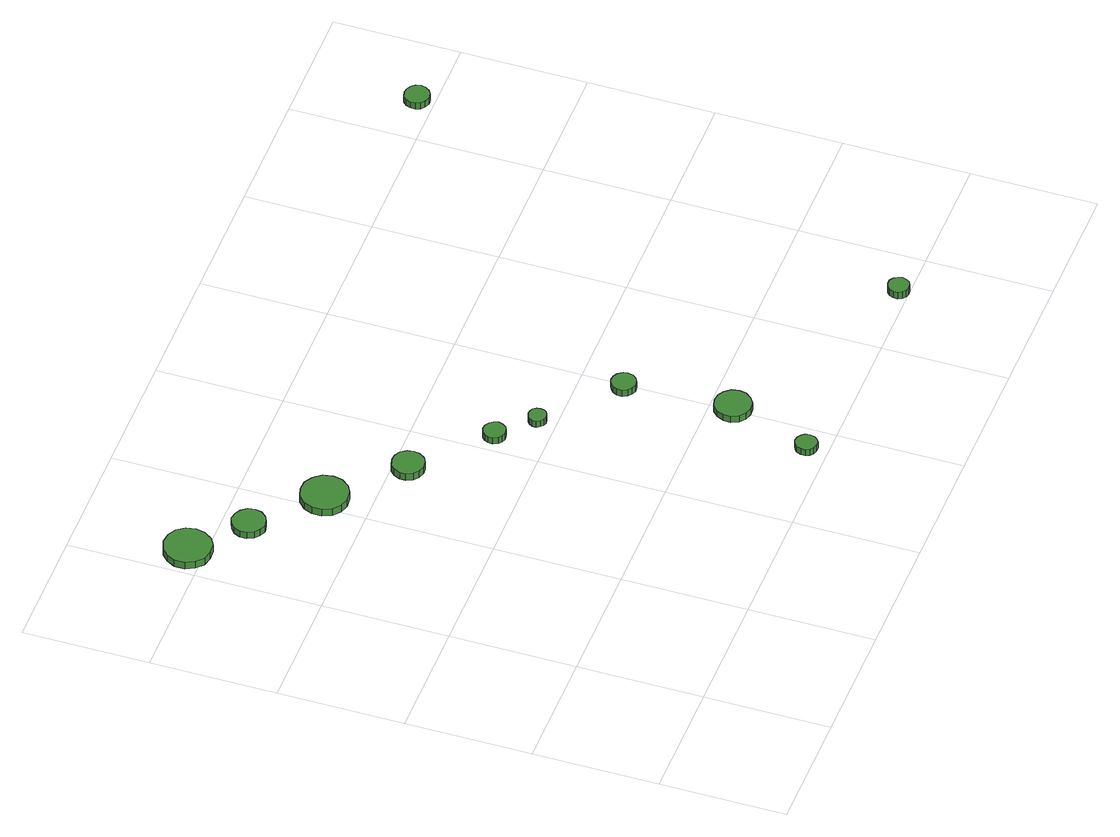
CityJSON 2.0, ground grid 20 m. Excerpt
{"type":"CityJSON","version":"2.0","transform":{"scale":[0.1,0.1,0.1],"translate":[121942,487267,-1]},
"CityObjects":{
"tree1":{"type":"SolitaryVegetationObject","attributes":{"function":"something"},"geometry":[{"type":"MultiSurface","lod":"1","boundaries":[[[0,1,2,3,4,5,6,7,8,9,10,11,12,13,14]],[[15,16,17,18,19,20,21,22,23,24,25,26,27,28,29]],[[0,29,28,1]],[[1,28,27,2]],[[2,27,26,3]],[[3,26,25,4]],[[4,25,24,5]],[[5,24,23,6]],[[6,23,22,7]],[[7,22,21,8]],[[8,21,20,9]],[[9,20,19,10]],[[10,19,18,11]],[[11,18,17,12]],[[12,17,16,13]],[[13,16,15,14]],[[14,15,29,0]]]}]},
"tree2":{"type":"SolitaryVegetationObject","attributes":{"function":"something"},"geometry":[{"type":"MultiSurface","lod":"1","boundaries":[[[30,31,32,33,34,35,36,37,38,39,40,41,42,43,44]],[[45,46,47,48,49,50,51,52,53,54,55,56,57,58,59]],[[30,59,58,31]],[[31,58,57,32]],[[32,57,56,33]],[[33,56,55,34]],[[34,55,54,35]],[[35,54,53,36]],[[36,53,52,37]],[[37,52,51,38]],[[38,51,50,39]],[[39,50,49,40]],[[40,49,48,41]],[[41,48,47,42]],[[42,47,46,43]],[[43,46,45,44]],[[44,45,59,30]]]}]},
"tree3":{"type":"SolitaryVegetationObject","attributes":{"function":"something"},"geometry":[{"type":"MultiSurface","lod":"1","boundaries":[[[60,61,62,63,64,65,66,67,68,69,70,71,72,73,74]],[[75,76,77,78,79,80,81,82,83,84,85,86,87,88,89]],[[60,89,88,61]],[[61,88,87,62]],[[62,87,86,63]],[[63,86,85,64]],[[64,85,84,65]],[[65,84,83,66]],[[66,83,82,67]],[[67,82,81,68]],[[68,81,80,69]],[[69,80,79,70]],[[70,79,78,71]],[[71,78,77,72]],[[72,77,76,73]],[[73,76,75,74]],[[74,75,89,60]]]}]},
"tree4":{"type":"SolitaryVegetationObject","attributes":{"function":"something"},"geometry":[{"type":"MultiSurface","lod":"1","boundaries":[[[90,91,92,93,94,95,96,97,98,99,100,101,102,103,104]],[[105,106,107,108,109,110,111,112,113,114,115,116,117,118,119]],[[90,119,118,91]],[[91,118,117,92]],[[92,117,116,93]],[[93,116,115,94]],[[94,115,114,95]],[[95,114,113,96]],[[96,113,112,97]],[[97,112,111,98]],[[98,111,110,99]],[[99,110,109,100]],[[100,109,108,101]],[[101,108,107,102]],[[102,107,106,103]],[[103,106,105,104]],[[104,105,119,90]]]}]},
"tree5":{"type":"SolitaryVegetationObject","attributes":{"function":"something"},"geometry":[{"type":"MultiSurface","lod":"1","boundaries":[[[120,121,122,123,124,125,126,127,128,129,130,131,132,133,134]],[[135,136,137,138,139,140,141,142,143,144,145,146,147,148,149]],[[120,149,148,121]],[[121,148,147,122]],[[122,147,146,123]],[[123,146,145,124]],[[124,145,144,125]],[[125,144,143,126]],[[126,143,142,127]],[[127,142,141,128]],[[128,141,140,129]],[[129,140,139,130]],[[130,139,138,131]],[[131,138,137,132]],[[132,137,136,133]],[[133,136,135,134]],[[134,135,149,120]]]}]},
"tree6":{"type":"SolitaryVegetationObject","attributes":{"function":"something"},"geometry":[{"type":"MultiSurface","lod":"1","boundaries":[[[150,151,152,153,154,155,156,157,158,159,160,161,162,163,164]],[[165,166,167,168,169,170,171,172,173,174,175,176,177,178,179]],[[150,179,178,151]],[[151,178,177,152]],[[152,177,176,153]],[[153,176,175,154]],[[154,175,174,155]],[[155,174,173,156]],[[156,173,172,157]],[[157,172,171,158]],[[158,171,170,159]],[[159,170,169,160]],[[160,169,168,161]],[[161,168,167,162]],[[162,167,166,163]],[[163,166,165,164]],[[164,165,179,150]]]}]},
"tree7":{"type":"SolitaryVegetationObject","attributes":{"function":"something"},"geometry":[{"type":"MultiSurface","lod":"1","boundaries":[[[180,181,182,183,184,185,186,187,188,189,190,191,192,193,194]],[[195,196,197,198,199,200,201,202,203,204,205,206,207,208,209]],[[180,209,208,181]],[[181,208,207,182]],[[182,207,206,183]],[[183,206,205,184]],[[184,205,204,185]],[[185,204,203,186]],[[186,203,202,187]],[[187,202,201,188]],[[188,201,200,189]],[[189,200,199,190]],[[190,199,198,191]],[[191,198,197,192]],[[192,197,196,193]],[[193,196,195,194]],[[194,195,209,180]]]}]},
"tree8":{"type":"SolitaryVegetationObject","attributes":{"function":"something"},"geometry":[{"type":"MultiSurface","lod":"1","boundaries":[[[210,211,212,213,214,215,216,217,218,219,220,221,222,223,224]],[[225,226,227,228,229,230,231,232,233,234,235,236,237,238,239]],[[210,239,238,211]],[[211,238,237,212]],[[212,237,236,213]],[[213,236,235,214]],[[214,235,234,215]],[[215,234,233,216]],[[216,233,232,217]],[[217,232,231,218]],[[218,231,230,219]],[[219,230,229,220]],[[220,229,228,221]],[[221,228,227,222]],[[222,227,226,223]],[[223,226,225,224]],[[224,225,239,210]]]}]},
"tree9":{"type":"SolitaryVegetationObject","attributes":{"function":"something"},"geometry":[{"type":"MultiSurface","lod":"1","boundaries":[[[240,241,242,243,244,245,246,247,248,249,250,251,252,253,254]],[[255,256,257,258,259,260,261,262,263,264,265,266,267,268,269]],[[240,269,268,241]],[[241,268,267,242]],[[242,267,266,243]],[[243,266,265,244]],[[244,265,264,245]],[[245,264,263,246]],[[246,263,262,247]],[[247,262,261,248]],[[248,261,260,249]],[[249,260,259,250]],[[250,259,258,251]],[[251,258,257,252]],[[252,257,256,253]],[[253,256,255,254]],[[254,255,269,240]]]}]},
"tree10":{"type":"SolitaryVegetationObject","attributes":{"function":"something"},"geometry":[{"type":"MultiSurface","lod":"1","boundaries":[[[270,271,272,273,274,275,276,277,278,279,280,281,282,283,284]],[[285,286,287,288,289,290,291,292,293,294,295,296,297,298,299]],[[270,299,298,271]],[[271,298,297,272]],[[272,297,296,273]],[[273,296,295,274]],[[274,295,294,275]],[[275,294,293,276]],[[276,293,292,277]],[[277,292,291,278]],[[278,291,290,279]],[[279,290,289,280]],[[280,289,288,281]],[[281,288,287,282]],[[282,287,286,283]],[[283,286,285,284]],[[284,285,299,270]]]}]},
"tree11":{"type":"SolitaryVegetationObject","attributes":{"function":"something"},"geometry":[{"type":"MultiSurface","lod":"1","boundaries":[[[300,301,302,303,304,305,306,307,308,309,310,311,312,313,314]],[[315,316,317,318,319,320,321,322,323,324,325,326,327,328,329]],[[300,329,328,301]],[[301,328,327,302]],[[302,327,326,303]],[[303,326,325,304]],[[304,325,324,305]],[[305,324,323,306]],[[306,323,322,307]],[[307,322,321,308]],[[308,321,320,309]],[[309,320,319,310]],[[310,319,318,311]],[[311,318,317,312]],[[312,317,316,313]],[[313,316,315,314]],[[314,315,329,300]]]}]}
},
"vertices":[
[77,824,28],[74,839,28],[65,852,28],[52,859,28],[36,861,28],[21,856,28],[10,846,28],[3,832,28],[3,816,28],[10,802,28],[21,791,28],[36,787,28],[52,788,28],[65,796,28],[74,809,28],[74,809,15],[65,796,15],[52,788,15],[36,787,15],[21,791,15],[10,802,15],[3,816,15],[3,832,15],[10,846,15],[21,856,15],[36,861,15],[52,859,15],[65,852,15],[74,839,15],[77,824,15],
[148,756,26],[146,767,26],[139,776,26],[130,781,26],[119,783,26],[109,779,26],[101,772,26],[96,762,26],[96,751,26],[101,741,26],[109,734,26],[119,730,26],[130,732,26],[139,737,26],[146,746,26],[146,746,14],[139,737,14],[130,732,14],[119,730,14],[109,734,14],[101,741,14],[96,751,14],[96,762,14],[101,772,14],[109,779,14],[119,783,14],[130,781,14],[139,776,14],[146,767,14],[148,756,14],
[253,670,27],[250,685,27],[240,698,27],[227,706,27],[211,707,27],[197,703,27],[185,692,27],[179,678,27],[179,662,27],[185,648,27],[197,638,27],[211,633,27],[227,635,27],[240,642,27],[250,655,27],[250,655,14],[240,642,14],[227,635,14],[211,633,14],[197,638,14],[185,648,14],[179,662,14],[179,678,14],[185,692,14],[197,703,14],[211,707,14],[227,706,14],[240,698,14],[250,685,14],[253,670,14],
[344,575,26],[342,585,26],[336,594,26],[327,599,26],[316,600,26],[306,597,26],[298,590,26],[294,580,26],[294,570,26],[298,560,26],[306,553,26],[316,550,26],[327,551,26],[336,556,26],[342,565,26],[342,565,13],[336,556,13],[327,551,13],[316,550,13],[306,553,13],[298,560,13],[294,570,13],[294,580,13],[298,590,13],[306,597,13],[316,600,13],[327,599,13],[336,594,13],[342,585,13],[344,575,13],
[575,34,22],[574,41,22],[570,46,22],[564,50,22],[557,51,22],[550,48,22],[545,44,22],[542,37,22],[542,30,22],[545,24,22],[550,19,22],[557,17,22],[564,17,22],[570,21,22],[574,27,22],[574,27,10],[570,21,10],[564,17,10],[557,17,10],[550,19,10],[545,24,10],[542,30,10],[542,37,10],[545,44,10],[550,48,10],[557,51,10],[564,50,10],[570,46,10],[574,41,10],[575,34,10],
[445,477,26],[443,484,26],[439,490,26],[433,494,26],[425,495,26],[418,493,26],[413,488,26],[410,481,26],[410,474,26],[413,467,26],[418,462,26],[425,460,26],[433,461,26],[439,464,26],[443,470,26],[443,470,14],[439,464,14],[433,461,14],[425,460,14],[418,462,14],[413,467,14],[410,474,14],[410,481,14],[413,488,14],[418,493,14],[425,495,14],[433,494,14],[439,490,14],[443,484,14],[445,477,14],
[493,428,26],[492,434,26],[489,439,26],[484,441,26],[478,442,26],[472,440,26],[468,436,26],[465,431,26],[465,425,26],[468,420,26],[472,416,26],[478,414,26],[484,415,26],[489,418,26],[492,422,26],[492,422,14],[489,418,14],[484,415,14],[478,414,14],[472,416,14],[468,420,14],[465,425,14],[465,431,14],[468,436,14],[472,440,14],[478,442,14],[484,441,14],[489,439,14],[492,434,14],[493,428,14],
[627,162,26],[625,174,26],[617,184,26],[607,190,26],[595,191,26],[584,188,26],[575,179,26],[570,168,26],[570,156,26],[575,145,26],[584,137,26],[595,134,26],[607,135,26],[617,141,26],[625,151,26],[625,151,14],[617,141,14],[607,135,14],[595,134,14],[584,137,14],[575,145,14],[570,156,14],[570,168,14],[575,179,14],[584,188,14],[595,191,14],[607,190,14],[617,184,14],[625,174,14],[627,162,14],
[608,331,27],[606,338,27],[601,345,27],[594,349,27],[586,350,27],[579,347,27],[573,342,27],[569,335,27],[569,326,27],[573,319,27],[579,314,27],[586,311,27],[594,312,27],[601,316,27],[606,323,27],[606,323,15],[601,316,15],[594,312,15],[586,311,15],[579,314,15],[573,319,15],[569,326,15],[569,335,15],[573,342,15],[579,347,15],[586,350,15],[594,349,15],[601,345,15],[606,338,15],[608,331,15],
[943,17,21],[941,23,21],[937,29,21],[931,33,21],[924,33,21],[918,31,21],[913,26,21],[910,20,21],[910,13,21],[913,7,21],[918,2,21],[924,0,21],[931,1,21],[937,4,21],[941,10,21],[941,10,8],[937,4,8],[931,1,8],[924,0,8],[918,2,8],[913,7,8],[910,13,8],[910,20,8],[913,26,8],[918,31,8],[924,33,8],[931,33,8],[937,29,8],[941,23,8],[943,17,8],
[1095,825,27],[1093,833,27],[1088,839,27],[1081,843,27],[1073,844,27],[1065,842,27],[1059,836,27],[1056,829,27],[1056,821,27],[1059,813,27],[1065,808,27],[1073,805,27],[1081,806,27],[1088,810,27],[1093,817,27],[1093,817,15],[1088,810,15],[1081,806,15],[1073,805,15],[1065,808,15],[1059,813,15],[1056,821,15],[1056,829,15],[1059,836,15],[1065,842,15],[1073,844,15],[1081,843,15],[1088,839,15],[1093,833,15],[1095,825,15]
]}
